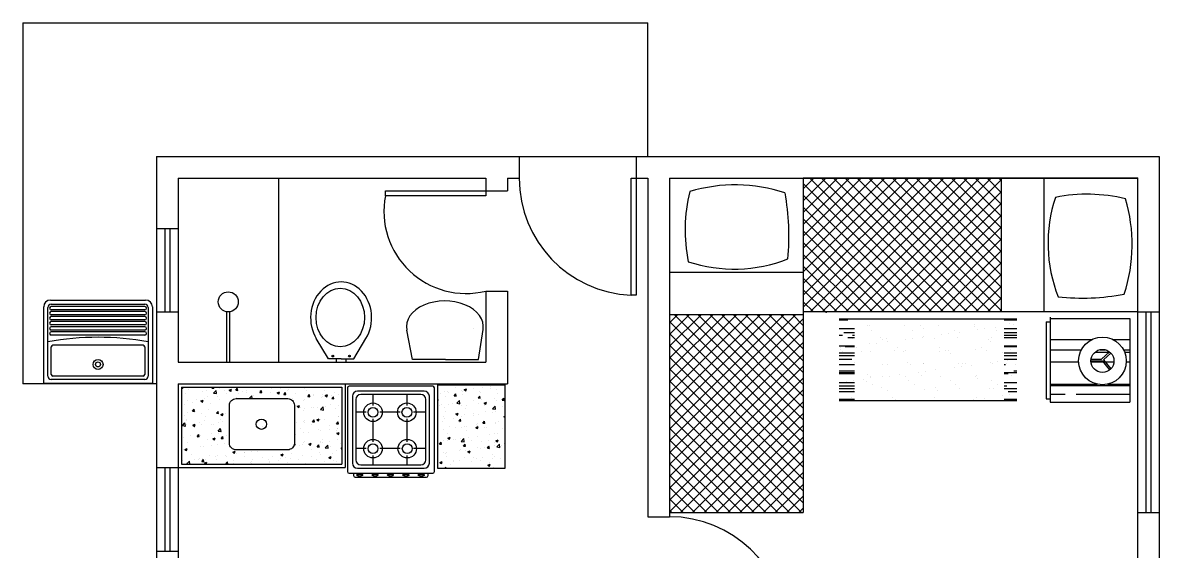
# Model space of a CAD drawing. Extents: x 98 to 558, y -86 to 6.
# Drawn here: x 97.91 to 104.71, y -46.87 to -43.71 of the extents above; entities that cross this region are included whole.
import ezdxf

# ---------------------------------------------------------------- set-up
doc = ezdxf.new("R2010")
doc.units = 0
doc.header["$LTSCALE"] = 5
doc.linetypes.add('DASHED2', pattern=[0.375, 0.25, -0.125])
doc.layers.get('0').update_dxf_attribs({"linetype": 'CONTINUOUS'})
for name, color, linetype in [('AMPLIAÇÀO', 30, 'CONTINUOUS'), ('CALC', 30, 'CONTINUOUS'), ('CONCRETO', 5, 'CONTINUOUS'), ('EQUIPAMENTOS', 1, 'CONTINUOUS'), ('JANELA', 1, 'CONTINUOUS'), ('MADEIRAMENTO', 1, 'CONTINUOUS'), ('PAREDE', 7, 'CONTINUOUS'), ('PISO', 30, 'CONTINUOUS'), ('PORTA', 1, 'CONTINUOUS'), ('TANQUE', 1, 'CONTINUOUS'), ('VASO', 1, 'CONTINUOUS')]:
    doc.layers.add(name, color=color, linetype=linetype)

# ---------------------------------------------------------------- blocks, each defined once
blk = doc.blocks.new('*X47')
at = {"color": 0, "linetype": 'CONTINUOUS'}
for p, q in [((155.1041, -43.035), (155.1061, -43.0342)), ((155.1041, -43.0382), (155.111, -43.0429)), ((155.111, -43.043), (155.1139, -43.0342)), ((155.1177, -43.0432), (155.1177, -43.0432)), ((155.2862, -43.0399), (155.291, -43.0342)), ((155.2862, -43.0399), (155.2982, -43.0409)), ((155.2981, -43.0411), (155.2969, -43.0342)), ((155.3324, -43.0439), (155.3324, -43.0439)), ((155.4297, -43.0524), (155.4393, -43.041)), ((155.4416, -43.0536), (155.4393, -43.0411)), ((155.5329, -43.0384), (155.5329, -43.0384)), ((155.6396, -43.0429), (155.6396, -43.0429)), ((155.6956, -43.0391), (155.6956, -43.0391)), ((155.8412, -43.0417), (155.8412, -43.0417)), ((155.1275, -43.0717), (155.1275, -43.0717)), ((155.1417, -43.112), (155.1417, -43.112)), ((155.148, -43.0472), (155.148, -43.0472)), ((155.1914, -43.1055), (155.1914, -43.1055)), ((155.2205, -43.1167), (155.2345, -43.1113)), ((155.2285, -43.0589), (155.2285, -43.0589)), ((155.2304, -43.1235), (155.2344, -43.1114)), ((155.2415, -43.0989), (155.2415, -43.0989)), ((155.2548, -43.0518), (155.2548, -43.0518)), ((155.2583, -43.092), (155.2583, -43.092)), ((155.2962, -43.0693), (155.3118, -43.053)), ((155.2962, -43.0693), (155.314, -43.072)), ((155.314, -43.0721), (155.3118, -43.0531)), ((155.3172, -43.0889), (155.3172, -43.0889)), ((155.3299, -43.1105), (155.3299, -43.1105)), ((155.3615, -43.0563), (155.3615, -43.0563)), ((155.375, -43.0719), (155.375, -43.0719)), ((155.3885, -43.0522), (155.4025, -43.0468)), ((155.3885, -43.0522), (155.3985, -43.0589)), ((155.3984, -43.059), (155.4025, -43.0469)), ((155.4297, -43.0524), (155.4416, -43.0535)), ((155.4326, -43.0964), (155.4326, -43.0964)), ((155.4435, -43.0723), (155.4435, -43.0723)), ((155.4683, -43.0608), (155.4683, -43.0608)), ((155.4916, -43.0519), (155.4916, -43.0519)), ((155.4936, -43.0657), (155.4936, -43.0657)), ((155.5097, -43.1024), (155.5252, -43.0861)), ((155.5097, -43.1024), (155.5101, -43.1024)), ((155.5271, -43.1024), (155.5252, -43.0862)), ((155.5336, -43.0836), (155.5336, -43.0836)), ((155.5693, -43.0557), (155.5693, -43.0557)), ((155.5731, -43.065), (155.5828, -43.0535)), ((155.5731, -43.065), (155.5851, -43.066)), ((155.575, -43.0653), (155.575, -43.0653)), ((155.5851, -43.0662), (155.5827, -43.0536)), ((155.6375, -43.0686), (155.6375, -43.0686)), ((155.6759, -43.0682), (155.6899, -43.0628)), ((155.6759, -43.0682), (155.6859, -43.0749)), ((155.6818, -43.0698), (155.6818, -43.0698)), ((155.6859, -43.075), (155.6899, -43.0629)), ((155.7166, -43.0775), (155.7262, -43.0661)), ((155.7166, -43.0775), (155.7285, -43.0786)), ((155.7285, -43.0787), (155.7262, -43.0662)), ((155.7402, -43.0545), (155.7402, -43.0545)), ((155.7464, -43.0474), (155.7464, -43.0474)), ((155.7688, -43.1014), (155.7688, -43.1014)), ((155.7886, -43.0743), (155.7886, -43.0743)), ((155.8333, -43.1112), (155.8333, -43.1112)), ((155.8388, -43.1083), (155.8388, -43.1083)), ((155.8532, -43.052), (155.8532, -43.052)), ((155.86, -43.0901), (155.8697, -43.0786)), ((155.86, -43.0901), (155.872, -43.0911)), ((155.872, -43.0913), (155.8696, -43.0787)), ((155.8952, -43.0848), (155.8952, -43.0848)), ((155.8953, -43.0788), (155.8953, -43.0788)), ((155.9427, -43.0933), (155.9427, -43.0933)), ((155.9452, -43.0782), (155.9452, -43.0782)), ((155.9499, -43.0912), (155.9499, -43.0912)), ((155.9599, -43.0565), (155.9599, -43.0565)), ((155.9634, -43.0842), (155.9774, -43.0788)), ((155.9634, -43.0842), (155.9733, -43.0909)), ((155.9733, -43.091), (155.9773, -43.079)), ((156.0021, -43.0833), (156.0021, -43.0833)), ((156.0035, -43.1026), (156.0131, -43.0912)), ((156.0035, -43.1026), (156.0154, -43.1037)), ((156.0154, -43.1038), (156.0131, -43.0913)), ((156.021, -43.0682), (156.021, -43.0682)), ((156.0454, -43.0792), (156.0454, -43.0792)), ((155.125, -43.1383), (155.125, -43.1383)), ((155.1705, -43.1778), (155.1802, -43.1663)), ((155.1705, -43.1778), (155.1825, -43.1788)), ((155.1728, -43.1266), (155.1728, -43.1266)), ((155.1824, -43.1789), (155.1801, -43.1664)), ((155.1888, -43.1777), (155.1888, -43.1777)), ((155.2205, -43.1167), (155.2304, -43.1234)), ((155.2261, -43.1255), (155.2261, -43.1255)), ((155.2646, -43.1678), (155.2646, -43.1678)), ((155.2796, -43.1311), (155.2796, -43.1311)), ((155.314, -43.1903), (155.3236, -43.1788)), ((155.3259, -43.1915), (155.3236, -43.179)), ((155.3275, -43.1771), (155.3275, -43.1771)), ((155.3863, -43.1356), (155.3863, -43.1356)), ((155.7953, -43.1487), (155.8093, -43.1433)), ((155.7953, -43.1487), (155.8053, -43.1554)), ((155.8052, -43.1555), (155.8093, -43.1435)), ((155.8134, -43.1536), (155.8134, -43.1536)), ((155.8364, -43.1749), (155.8364, -43.1749)), ((155.8425, -43.1636), (155.8425, -43.1636)), ((155.8812, -43.1551), (155.8812, -43.1551)), ((155.8926, -43.157), (155.8926, -43.157)), ((155.9201, -43.1581), (155.9201, -43.1581)), ((155.9366, -43.1686), (155.9521, -43.1523)), ((155.9366, -43.1686), (155.9543, -43.1713)), ((155.9402, -43.1599), (155.9402, -43.1599)), ((155.9543, -43.1714), (155.9521, -43.1524)), ((155.9684, -43.1471), (155.9684, -43.1471)), ((155.9978, -43.1351), (155.9978, -43.1351)), ((156.0269, -43.1626), (156.0269, -43.1626)), ((156.0429, -43.1458), (156.0429, -43.1458)), ((155.1093, -43.2641), (155.1249, -43.2479)), ((155.1226, -43.2049), (155.1226, -43.2049)), ((155.127, -43.2669), (155.1248, -43.2479)), ((155.1334, -43.2313), (155.1334, -43.2313)), ((155.1338, -43.2288), (155.1338, -43.2288)), ((155.1388, -43.1843), (155.1388, -43.1843)), ((155.212, -43.2467), (155.212, -43.2467)), ((155.2236, -43.1921), (155.2236, -43.1921)), ((155.2406, -43.2333), (155.2406, -43.2333)), ((155.2501, -43.2113), (155.2501, -43.2113)), ((155.314, -43.1903), (155.3259, -43.1914)), ((155.3251, -43.2436), (155.3251, -43.2436)), ((155.3383, -43.23), (155.3383, -43.23)), ((155.3399, -43.1972), (155.3539, -43.1918)), ((155.3399, -43.1972), (155.3498, -43.2039)), ((155.3474, -43.2378), (155.3474, -43.2378)), ((155.3498, -43.204), (155.3538, -43.1919)), ((155.3667, -43.1913), (155.3667, -43.1913)), ((155.3884, -43.2234), (155.3884, -43.2234)), ((155.5609, -43.2468), (155.5609, -43.2468)), ((155.7899, -43.2425), (155.7899, -43.2425)), ((155.8339, -43.2415), (155.8339, -43.2415)), ((155.84, -43.2359), (155.84, -43.2359)), ((155.8409, -43.2451), (155.8409, -43.2451)), ((155.8878, -43.2405), (155.8974, -43.229)), ((155.8878, -43.2405), (155.8997, -43.2416)), ((155.8997, -43.2417), (155.8974, -43.2292)), ((155.9147, -43.2292), (155.9287, -43.2239)), ((155.9147, -43.2292), (155.9247, -43.2359)), ((155.9157, -43.226), (155.9157, -43.226)), ((155.9246, -43.2361), (155.9287, -43.224)), ((155.9378, -43.2265), (155.9378, -43.2265)), ((155.9576, -43.2251), (155.9576, -43.2251)), ((156.0312, -43.2531), (156.0409, -43.2416)), ((156.0405, -43.2124), (156.0405, -43.2124)), ((156.0432, -43.2543), (156.0408, -43.2417)), ((156.0421, -43.2093), (156.0421, -43.2093)), ((155.1093, -43.2641), (155.1271, -43.2668)), ((155.1202, -43.2714), (155.1202, -43.2714)), ((155.1362, -43.2566), (155.1362, -43.2566)), ((155.1718, -43.2617), (155.1858, -43.2563)), ((155.1718, -43.2617), (155.1818, -43.2684)), ((155.176, -43.2556), (155.176, -43.2556)), ((155.1814, -43.2752), (155.1814, -43.2752)), ((155.1817, -43.2685), (155.1858, -43.2565)), ((155.2212, -43.2586), (155.2212, -43.2586)), ((155.2828, -43.2601), (155.2828, -43.2601)), ((155.2857, -43.3089), (155.2857, -43.3089)), ((155.298, -43.2552), (155.298, -43.2552)), ((155.3226, -43.3102), (155.3226, -43.3102)), ((155.3227, -43.2972), (155.3383, -43.281)), ((155.3227, -43.2972), (155.3405, -43.3)), ((155.3357, -43.3023), (155.3357, -43.3023)), ((155.3405, -43.3), (155.3383, -43.2811)), ((155.3895, -43.2646), (155.3895, -43.2646)), ((155.5879, -43.2691), (155.5879, -43.2691)), ((155.6031, -43.2737), (155.6031, -43.2737)), ((155.7874, -43.3148), (155.7874, -43.3148)), ((155.8166, -43.2827), (155.8166, -43.2827)), ((155.8315, -43.308), (155.8315, -43.308)), ((155.8631, -43.3048), (155.8631, -43.3048)), ((155.8812, -43.2603), (155.8812, -43.2603)), ((155.9234, -43.2872), (155.9234, -43.2872)), ((155.9354, -43.293), (155.9354, -43.293)), ((155.988, -43.2648), (155.988, -43.2648)), ((155.9894, -43.2882), (155.9894, -43.2882)), ((156.0301, -43.2917), (156.0301, -43.2917)), ((156.0312, -43.2531), (156.0432, -43.2541)), ((156.0341, -43.3098), (156.0481, -43.3044)), ((156.0341, -43.3098), (156.044, -43.3165)), ((156.0381, -43.279), (156.0381, -43.279)), ((156.0395, -43.2816), (156.0395, -43.2816)), ((156.044, -43.3166), (156.0481, -43.3045)), ((155.1177, -43.338), (155.1177, -43.338)), ((155.1411, -43.3652), (155.1411, -43.3652)), ((155.1594, -43.3255), (155.1594, -43.3255)), ((155.1983, -43.3282), (155.2079, -43.3167)), ((155.1983, -43.3282), (155.2102, -43.3293)), ((155.2008, -43.3349), (155.2008, -43.3349)), ((155.2102, -43.3294), (155.2079, -43.3169)), ((155.2188, -43.3252), (155.2188, -43.3252)), ((155.2577, -43.3452), (155.2577, -43.3452)), ((155.2831, -43.3812), (155.2831, -43.3812)), ((155.2912, -43.3422), (155.3052, -43.3369)), ((155.2912, -43.3422), (155.3011, -43.3489)), ((155.3011, -43.3491), (155.3052, -43.337)), ((155.3076, -43.3394), (155.3076, -43.3394)), ((155.3202, -43.3768), (155.3202, -43.3768)), ((155.3417, -43.3408), (155.3514, -43.3293)), ((155.3417, -43.3408), (155.3537, -43.3418)), ((155.3536, -43.3419), (155.3513, -43.3294)), ((155.3589, -43.3712), (155.3589, -43.3712)), ((155.3744, -43.3252), (155.3744, -43.3252)), ((155.7782, -43.379), (155.784, -43.3795)), ((155.7795, -43.3696), (155.7817, -43.3669)), ((155.784, -43.3796), (155.7817, -43.3671)), ((155.8105, -43.3837), (155.8105, -43.3837)), ((155.8291, -43.3746), (155.8291, -43.3746)), ((155.8327, -43.3644), (155.8327, -43.3644)), ((155.8414, -43.362), (155.8414, -43.362)), ((155.866, -43.3743), (155.88, -43.3689)), ((155.866, -43.3743), (155.876, -43.381)), ((155.876, -43.3811), (155.88, -43.369)), ((155.9155, -43.391), (155.9252, -43.3795)), ((155.9275, -43.3921), (155.9251, -43.3796)), ((155.9329, -43.3596), (155.9329, -43.3596)), ((155.9368, -43.3671), (155.9368, -43.3671)), ((155.9482, -43.3665), (155.9482, -43.3665)), ((155.9493, -43.3444), (155.9493, -43.3444)), ((155.9631, -43.3965), (155.9786, -43.3803)), ((155.9808, -43.3994), (155.9786, -43.3804)), ((155.9869, -43.3605), (155.9869, -43.3605)), ((156.0356, -43.3455), (156.0356, -43.3455)), ((156.0549, -43.371), (156.0549, -43.371)), ((156.0626, -43.3505), (156.0626, -43.3505)), ((155.1068, -43.4044), (155.1068, -43.4044)), ((155.1153, -43.4046), (155.1153, -43.4046)), ((155.1231, -43.4067), (155.1372, -43.4014)), ((155.1231, -43.4067), (155.1331, -43.4134)), ((155.1331, -43.4136), (155.1371, -43.4015)), ((155.1619, -43.4371), (155.1619, -43.4371)), ((155.2163, -43.3918), (155.2163, -43.3918)), ((155.2331, -43.3878), (155.2331, -43.3878)), ((155.2686, -43.4416), (155.2686, -43.4416)), ((155.3063, -43.4501), (155.3063, -43.4501)), ((155.3178, -43.4434), (155.3178, -43.4434)), ((155.3661, -43.4445), (155.3661, -43.4445)), ((155.3754, -43.4461), (155.3754, -43.4461)), ((155.4106, -43.4228), (155.4246, -43.4174)), ((155.4106, -43.4228), (155.4205, -43.4295)), ((155.4205, -43.4296), (155.4245, -43.4175)), ((155.4205, -43.4293), (155.4205, -43.4293)), ((155.4326, -43.4335), (155.4326, -43.4335)), ((155.4822, -43.4507), (155.4822, -43.4507)), ((155.4826, -43.4269), (155.4826, -43.4269)), ((155.4827, -43.4245), (155.4827, -43.4245)), ((155.5215, -43.4165), (155.5215, -43.4165)), ((155.5584, -43.4169), (155.5584, -43.4169)), ((155.6473, -43.4484), (155.6473, -43.4484)), ((155.698, -43.4388), (155.712, -43.4334)), ((155.698, -43.4388), (155.7079, -43.4455)), ((155.7079, -43.4456), (155.712, -43.4335)), ((155.7639, -43.4284), (155.7639, -43.4284)), ((155.8266, -43.4412), (155.8266, -43.4412)), ((155.8806, -43.4084), (155.8806, -43.4084)), ((155.8842, -43.446), (155.8842, -43.446)), ((155.9155, -43.391), (155.9275, -43.392)), ((155.9305, -43.4262), (155.9305, -43.4262)), ((155.9343, -43.4394), (155.9343, -43.4394)), ((155.9631, -43.3965), (155.9809, -43.3993)), ((155.9854, -43.4548), (155.9994, -43.4494)), ((155.9953, -43.4616), (155.9994, -43.4495)), ((155.9972, -43.3883), (155.9972, -43.3883)), ((156.01, -43.4294), (156.01, -43.4294)), ((156.0332, -43.4121), (156.0332, -43.4121)), ((156.059, -43.4035), (156.0641, -43.3974)), ((156.059, -43.4035), (156.0641, -43.404)), ((155.1129, -43.4712), (155.1129, -43.4712)), ((155.1328, -43.4846), (155.1328, -43.4846)), ((155.1358, -43.492), (155.1514, -43.4758)), ((155.1358, -43.492), (155.1501, -43.4942)), ((155.1535, -43.4942), (155.1513, -43.4759)), ((155.1804, -43.4667), (155.1804, -43.4667)), ((155.204, -43.464), (155.204, -43.464)), ((155.2139, -43.4584), (155.2139, -43.4584)), ((155.226, -43.4787), (155.2357, -43.4672)), ((155.226, -43.4787), (155.238, -43.4797)), ((155.2305, -43.4601), (155.2305, -43.4601)), ((155.2379, -43.4798), (155.2356, -43.4673)), ((155.2425, -43.4873), (155.2565, -43.4819)), ((155.2425, -43.4873), (155.2525, -43.494)), ((155.2495, -43.4646), (155.2495, -43.4646)), ((155.2524, -43.4941), (155.2565, -43.482)), ((155.3108, -43.4685), (155.3108, -43.4685)), ((155.3695, -43.4912), (155.3791, -43.4797)), ((155.3695, -43.4912), (155.3814, -43.4923)), ((155.3814, -43.4924), (155.3791, -43.4798)), ((155.414, -43.4884), (155.414, -43.4884)), ((155.4176, -43.473), (155.4176, -43.473)), ((155.519, -43.4831), (155.519, -43.4831)), ((155.5209, -43.4942), (155.5226, -43.4923)), ((155.5229, -43.4942), (155.5225, -43.4924)), ((155.5243, -43.4775), (155.5243, -43.4775)), ((155.5307, -43.4684), (155.5307, -43.4684)), ((155.5889, -43.4552), (155.5889, -43.4552)), ((155.6229, -43.4681), (155.6229, -43.4681)), ((155.6311, -43.482), (155.6311, -43.482)), ((155.6321, -43.4792), (155.6321, -43.4792)), ((155.6822, -43.4726), (155.6822, -43.4726)), ((155.6957, -43.4597), (155.6957, -43.4597)), ((155.7256, -43.454), (155.7256, -43.454)), ((155.7379, -43.4865), (155.7379, -43.4865)), ((155.7579, -43.4626), (155.7579, -43.4626)), ((155.8025, -43.4642), (155.8025, -43.4642)), ((155.8446, -43.4911), (155.8446, -43.4911)), ((155.9092, -43.4687), (155.9092, -43.4687)), ((155.9281, -43.4928), (155.9281, -43.4928)), ((155.957, -43.4783), (155.957, -43.4783)), ((155.9854, -43.4548), (155.9954, -43.4615)), ((156.016, -43.4732), (156.016, -43.4732)), ((156.0308, -43.4787), (156.0308, -43.4787))]:
    blk.add_line(p, q, dxfattribs=at)
blk = doc.blocks.new('*X46')
at = {"color": 0, "linetype": 'CONTINUOUS'}
blk.add_line((155.5201, -43.094), (155.5201, -43.094), dxfattribs=at)
blk = doc.blocks.new('*X78')
at = {"color": 0}
for p, q in [((18.724, 67.9666), (18.724, 68.0692)), ((18.786, 68.0316), (18.786, 68.0692)), ((18.8, 68.0381), (18.8, 68.0692)), ((18.858, 68.0482), (18.858, 68.0692)), ((18.992, 67.9373), (18.992, 68.0692)), ((19, 67.5931), (19, 68.0692)), ((19.052, 67.748), (19.052, 68.0692)), ((18.8, 67.8617), (18.8, 67.9495)), ((18.858, 67.837), (18.858, 67.9742)), ((18.6, 67.5931), (18.6, 67.88)), ((18.786, 67.8898), (18.786, 67.9214)), ((18.992, 67.5931), (18.992, 67.874)), ((18.724, 67.5931), (18.724, 67.8447)), ((18.786, 67.5931), (18.786, 67.7797)), ((18.858, 67.5931), (18.858, 67.7631)), ((19.052, 67.5931), (19.052, 67.682))]:
    blk.add_line(p, q, dxfattribs=at)
blk = doc.blocks.new('*X80')
at = {"color": 0}
for p, q in [((19.9578, 63.5409), (19.9578, 63.5409)), ((20.151, 63.5121), (20.151, 63.5121)), ((20.2188, 63.542), (20.2188, 63.542)), ((19.8099, 63.5011), (19.8099, 63.5011)), ((19.8277, 63.5043), (19.8277, 63.5043)), ((19.8701, 63.4768), (19.8701, 63.4768)), ((19.8805, 63.4566), (19.8805, 63.4566)), ((19.894, 63.4713), (19.894, 63.4713)), ((19.9506, 63.4474), (19.9506, 63.4474)), ((20.0159, 63.5098), (20.0159, 63.5098)), ((20.0213, 63.4682), (20.0213, 63.4682)), ((20.0242, 63.4819), (20.0242, 63.4819)), ((20.1295, 63.4783), (20.1295, 63.4783)), ((20.1782, 63.4644), (20.1782, 63.4644)), ((20.1784, 63.4869), (20.1784, 63.4869)), ((19.8075, 63.3769), (19.8075, 63.3769)), ((19.8184, 63.4361), (19.8184, 63.4361)), ((19.8239, 63.3944), (19.8239, 63.3944)), ((19.9291, 63.4137), (19.9291, 63.4137)), ((19.9441, 63.3804), (19.9441, 63.3804)), ((20.0982, 63.3854), (20.0982, 63.3854)), ((20.101, 63.3801), (20.101, 63.3801)), ((20.1145, 63.3948), (20.1145, 63.3948)), ((20.2288, 63.3844), (20.2288, 63.3844)), ((20.2331, 63.4333), (20.2331, 63.4333)), ((19.7899, 63.3753), (19.7899, 63.3753)), ((20.0285, 63.3198), (20.0285, 63.3198)), ((20.0356, 63.3595), (20.0356, 63.3595)), ((20.2416, 63.3683), (20.2416, 63.3683)), ((20.2471, 63.3266), (20.2471, 63.3266)), ((19.8281, 63.2551), (19.8281, 63.2551)), ((19.8382, 63.2858), (19.8382, 63.2858)), ((19.8691, 63.2722), (19.8691, 63.2722)), ((20.0232, 63.2772), (20.0232, 63.2772)), ((20.028, 63.3004), (20.028, 63.3004)), ((20.0442, 63.2945), (20.0442, 63.2945)), ((20.0497, 63.2529), (20.0497, 63.2529)), ((20.1514, 63.2629), (20.1514, 63.2629)), ((20.1774, 63.2823), (20.1774, 63.2823)), ((19.8468, 63.2207), (19.8468, 63.2207)), ((19.8523, 63.1791), (19.8523, 63.1791)), ((19.9507, 63.2161), (19.9507, 63.2161)), ((19.9511, 63.1983), (19.9511, 63.1983)), ((19.9642, 63.2308), (19.9642, 63.2308)), ((20.1299, 63.2292), (20.1299, 63.2292)), ((20.2485, 63.2239), (20.2485, 63.2239)), ((19.7977, 63.1593), (19.7977, 63.1593)), ((19.8777, 63.1365), (19.8777, 63.1365)), ((19.9296, 63.1646), (19.9296, 63.1646)), ((19.9519, 63.1643), (19.9519, 63.1643)), ((20.064, 63.1442), (20.064, 63.1442)), ((20.106, 63.1693), (20.106, 63.1693)), ((20.1712, 63.1396), (20.1712, 63.1396)), ((20.1847, 63.1543), (20.1847, 63.1543)), ((20.2292, 63.1352), (20.2292, 63.1352)), ((19.8005, 63.0521), (19.8005, 63.0521)), ((19.814, 63.0669), (19.814, 63.0669)), ((19.8666, 63.0704), (19.8666, 63.0704)), ((19.8718, 63.0628), (19.8718, 63.0628)), ((20.0259, 63.0678), (20.0259, 63.0678)), ((20.0289, 63.0706), (20.0289, 63.0706)), ((20.0726, 63.0792), (20.0726, 63.0792)), ((20.078, 63.0375), (20.078, 63.0375)), ((20.0982, 63.0599), (20.0982, 63.0599)), ((20.18, 63.0729), (20.18, 63.0729)), ((19.8286, 63.006), (19.8286, 63.006)), ((19.8751, 63.0054), (19.8751, 63.0054)), ((20.0209, 62.9756), (20.0209, 62.9756)), ((20.0344, 62.9903), (20.0344, 62.9903)), ((20.1304, 62.9801), (20.1304, 62.9801)), ((20.1519, 63.0138), (20.1519, 63.0138)), ((19.7967, 62.9546), (19.7967, 62.9546)), ((19.8806, 62.9638), (19.8806, 62.9638)), ((19.93, 62.9154), (19.93, 62.9154)), ((19.9509, 62.9597), (19.9509, 62.9597)), ((19.9515, 62.9492), (19.9515, 62.9492)), ((20.0923, 62.9289), (20.0923, 62.9289)), ((20.105, 62.9647), (20.105, 62.9647)), ((19.8795, 62.8467), (19.8795, 62.8467)), ((19.8949, 62.8551), (19.8949, 62.8551)), ((19.948, 62.896), (19.948, 62.896)), ((20.0337, 62.8518), (20.0337, 62.8518)), ((20.1009, 62.8638), (20.1009, 62.8638)), ((20.1878, 62.8568), (20.1878, 62.8568)), ((20.2297, 62.8861), (20.2297, 62.8861)), ((20.2414, 62.8991), (20.2414, 62.8991)), ((19.8707, 62.8116), (19.8707, 62.8116)), ((19.8842, 62.8264), (19.8842, 62.8264)), ((19.9035, 62.7901), (19.9035, 62.7901)), ((20.0294, 62.8215), (20.0294, 62.8215)), ((20.1064, 62.8222), (20.1064, 62.8222)), ((20.1523, 62.7647), (20.1523, 62.7647)), ((20.1684, 62.8194), (20.1684, 62.8194)), ((19.7977, 62.732), (19.7977, 62.732)), ((19.7994, 62.7452), (19.7994, 62.7452)), ((19.829, 62.7569), (19.829, 62.7569)), ((19.909, 62.7484), (19.909, 62.7484)), ((19.952, 62.7), (19.952, 62.7)), ((19.9536, 62.7503), (19.9536, 62.7503)), ((20.0911, 62.7351), (20.0911, 62.7351)), ((20.1046, 62.7498), (20.1046, 62.7498)), ((20.1077, 62.7553), (20.1077, 62.7553)), ((20.1207, 62.7135), (20.1207, 62.7135)), ((20.1308, 62.7309), (20.1308, 62.7309)), ((19.9305, 62.6663), (19.9305, 62.6663))]:
    blk.add_line(p, q, dxfattribs=at)
blk = doc.blocks.new('*X82')
at = {"color": 0}
for p, q in [((19.764, 63.5524), (19.764, 63.6286)), ((19.8176, 63.5524), (19.8176, 63.6286)), ((19.84, 63.5524), (19.84, 63.6286)), ((19.8568, 63.5524), (19.8568, 63.6286)), ((19.8712, 63.5524), (19.8712, 63.6286)), ((19.92, 63.5524), (19.92, 63.6286)), ((19.9248, 63.5524), (19.9248, 63.6286)), ((19.9632, 63.5524), (19.9632, 63.6286)), ((19.9784, 63.5524), (19.9784, 63.6286)), ((20, 63.5524), (20, 63.6286)), ((20.0696, 63.6104), (20.0696, 63.6286)), ((20.08, 63.5524), (20.08, 63.6286)), ((20.1392, 63.5524), (20.1392, 63.6286)), ((20.176, 63.5524), (20.176, 63.6286)), ((20.1928, 63.576), (20.1928, 63.6286)), ((20.24, 63.5524), (20.24, 63.6286)), ((20.2464, 63.56), (20.2464, 63.6286)), ((20.032, 63.5524), (20.032, 63.56)), ((20.0856, 63.5524), (20.0856, 63.576)), ((20.16, 63.5524), (20.16, 63.568)), ((19.8176, 62.564), (19.8176, 62.6568)), ((19.84, 62.592), (19.84, 62.6568)), ((19.8568, 62.644), (19.8568, 62.6568)), ((19.8712, 62.616), (19.8712, 62.6568)), ((19.92, 62.564), (19.92, 62.6568)), ((19.9248, 62.6), (19.9248, 62.6568)), ((19.9632, 62.564), (19.9632, 62.6568)), ((19.9784, 62.564), (19.9784, 62.6568)), ((20, 62.564), (20, 62.64)), ((20.032, 62.564), (20.032, 62.6568)), ((20.0696, 62.564), (20.0696, 62.6568)), ((20.08, 62.564), (20.08, 62.6568)), ((20.0856, 62.564), (20.0856, 62.6568)), ((20.1392, 62.564), (20.1392, 62.6568)), ((20.16, 62.564), (20.16, 62.6568)), ((20.176, 62.564), (20.176, 62.6568)), ((20.1928, 62.564), (20.1928, 62.6568)), ((20.24, 62.564), (20.24, 62.6568)), ((20.2464, 62.564), (20.2464, 62.6568)), ((19.764, 62.564), (19.764, 62.616)), ((19.8568, 62.564), (19.8568, 62.584))]:
    blk.add_line(p, q, dxfattribs=at)
blk = doc.blocks.new('*X81')
at = {"color": 0}
for p, q in [((19.7873, 63.5847), (19.7873, 63.5847)), ((19.7956, 63.6098), (19.7956, 63.6098)), ((19.9414, 63.5898), (19.9414, 63.5898)), ((20.0307, 63.6205), (20.0307, 63.6205)), ((20.0956, 63.5948), (20.0956, 63.5948)), ((20.2133, 63.5836), (20.2133, 63.5836)), ((20.2497, 63.5999), (20.2497, 63.5999)), ((20.0073, 63.5749), (20.0073, 63.5749)), ((20.028, 63.5689), (20.028, 63.5689)), ((19.8786, 62.6421), (19.8786, 62.6421)), ((19.9233, 62.6398), (19.9233, 62.6398)), ((20.0182, 62.6555), (20.0182, 62.6555)), ((20.0327, 62.6471), (20.0327, 62.6471)), ((20.1293, 62.6485), (20.1293, 62.6485)), ((20.1869, 62.6522), (20.1869, 62.6522)), ((20.2301, 62.637), (20.2301, 62.637)), ((19.9318, 62.5747), (19.9318, 62.5747)), ((19.9409, 62.5711), (19.9409, 62.5711)), ((19.9544, 62.5859), (19.9544, 62.5859)), ((20.0298, 62.5724), (20.0298, 62.5724)), ((20.1347, 62.6068), (20.1347, 62.6068)), ((20.2386, 62.579), (20.2386, 62.579))]:
    blk.add_line(p, q, dxfattribs=at)
blk = doc.blocks.new('*X87')
at = {"color": 0, "linetype": 'CONTINUOUS'}
for p, q in [((102.5849, -45.4125), (103.3561, -44.6413)), ((102.5849, -45.3418), (103.2854, -44.6413)), ((102.5849, -45.2711), (103.2147, -44.6413)), ((102.5849, -45.2004), (103.144, -44.6413)), ((102.5849, -45.1297), (103.0733, -44.6413)), ((102.5849, -45.059), (103.0025, -44.6413)), ((102.5849, -44.9883), (102.9318, -44.6413)), ((102.5849, -44.9175), (102.8611, -44.6413)), ((102.5849, -44.8468), (102.7904, -44.6413)), ((102.5849, -44.7761), (102.7197, -44.6413)), ((102.5849, -44.7054), (102.649, -44.6413)), ((103.3534, -45.4413), (102.5849, -44.6729)), ((103.4241, -45.4413), (102.6241, -44.6413)), ((102.6268, -45.4413), (103.4268, -44.6413)), ((103.4948, -45.4413), (102.6948, -44.6413)), ((102.6975, -45.4413), (103.4975, -44.6413)), ((103.5655, -45.4413), (102.7655, -44.6413)), ((102.7682, -45.4413), (103.5682, -44.6413)), ((103.6362, -45.4413), (102.8362, -44.6413)), ((102.8389, -45.4413), (103.6389, -44.6413)), ((103.7069, -45.4413), (102.9069, -44.6413)), ((102.9097, -45.4413), (103.7097, -44.6413)), ((103.7698, -45.4335), (102.9777, -44.6413)), ((102.9804, -45.4413), (103.7698, -44.6519)), ((103.7698, -45.3628), (103.0484, -44.6413)), ((103.7698, -45.2921), (103.1191, -44.6413)), ((103.7698, -45.2214), (103.1898, -44.6413)), ((103.7698, -45.1507), (103.2605, -44.6413)), ((103.7698, -45.08), (103.3312, -44.6413)), ((103.7698, -45.0093), (103.4019, -44.6413)), ((103.7698, -44.9385), (103.4726, -44.6413)), ((103.7698, -44.8678), (103.5433, -44.6413)), ((103.7698, -44.7971), (103.6141, -44.6413)), ((103.7698, -44.7264), (103.6848, -44.6413)), ((103.7698, -44.6557), (103.7555, -44.6413)), ((103.2827, -45.4413), (102.5849, -44.7436)), ((103.0511, -45.4413), (103.7698, -44.7226)), ((103.1218, -45.4413), (103.7698, -44.7933)), ((103.212, -45.4413), (102.5849, -44.8143)), ((103.1925, -45.4413), (103.7698, -44.864)), ((103.1413, -45.4413), (102.5849, -44.885)), ((103.2632, -45.4413), (103.7698, -44.9347)), ((103.0705, -45.4413), (102.5849, -44.9557)), ((103.3339, -45.4413), (103.7698, -45.0054)), ((102.9998, -45.4413), (102.5849, -45.0264)), ((103.4046, -45.4413), (103.7698, -45.0761)), ((102.9291, -45.4413), (102.5849, -45.0971)), ((103.4753, -45.4413), (103.7698, -45.1469)), ((102.8584, -45.4413), (102.5849, -45.1679)), ((103.5461, -45.4413), (103.7698, -45.2176)), ((102.7877, -45.4413), (102.5849, -45.2386)), ((102.717, -45.4413), (102.5849, -45.3093)), ((103.6168, -45.4413), (103.7698, -45.2883)), ((102.6463, -45.4413), (102.5849, -45.38)), ((103.6875, -45.4413), (103.7698, -45.359)), ((101.7849, -46.2125), (102.541, -45.4564)), ((101.7849, -46.1418), (102.4703, -45.4564)), ((101.7849, -46.0711), (102.3996, -45.4564)), ((101.7849, -46.0004), (102.3289, -45.4564)), ((101.7849, -45.9297), (102.2582, -45.4564)), ((101.7849, -45.859), (102.1875, -45.4564)), ((101.7849, -45.7883), (102.1167, -45.4564)), ((101.7849, -45.7175), (102.046, -45.4564)), ((101.7849, -45.6468), (101.9753, -45.4564)), ((101.7849, -45.5761), (101.9046, -45.4564)), ((101.7849, -45.5054), (101.8339, -45.4564)), ((101.7849, -46.2832), (102.5849, -45.4832)), ((102.5849, -46.2285), (101.8129, -45.4564)), ((102.5849, -46.1578), (101.8836, -45.4564)), ((102.5849, -46.0871), (101.9543, -45.4564)), ((102.5849, -46.0164), (102.025, -45.4564)), ((102.5849, -45.9457), (102.0957, -45.4564)), ((102.5849, -45.875), (102.1664, -45.4564)), ((102.5849, -45.8043), (102.2371, -45.4564)), ((102.5849, -45.7335), (102.3078, -45.4564)), ((102.5849, -45.6628), (102.3785, -45.4564)), ((102.5849, -45.5921), (102.4493, -45.4564)), ((102.5849, -45.5214), (102.52, -45.4564)), ((103.7582, -45.4413), (103.7698, -45.4297)), ((102.5849, -46.2992), (101.7849, -45.4992)), ((101.7849, -46.3539), (102.5849, -45.5539)), ((102.5849, -46.3699), (101.7849, -45.5699)), ((101.7849, -46.4247), (102.5849, -45.6247)), ((102.5849, -46.4407), (101.7849, -45.6407)), ((101.7849, -46.4954), (102.5849, -45.6954)), ((102.5849, -46.5114), (101.7849, -45.7114)), ((101.7849, -46.5661), (102.5849, -45.7661)), ((102.5849, -46.5821), (101.7849, -45.7821)), ((101.7849, -46.6368), (102.5849, -45.8368)), ((102.5735, -46.6413), (101.7849, -45.8528)), ((102.5028, -46.6413), (101.7849, -45.9235)), ((101.8511, -46.6413), (102.5849, -45.9075)), ((102.4321, -46.6413), (101.7849, -45.9942)), ((101.9218, -46.6413), (102.5849, -45.9782)), ((102.3614, -46.6413), (101.7849, -46.0649)), ((101.9925, -46.6413), (102.5849, -46.0489)), ((102.2906, -46.6413), (101.7849, -46.1356)), ((102.0632, -46.6413), (102.5849, -46.1196)), ((102.2199, -46.6413), (101.7849, -46.2063)), ((102.1339, -46.6413), (102.5849, -46.1903)), ((102.1492, -46.6413), (101.7849, -46.277)), ((102.2046, -46.6413), (102.5849, -46.261)), ((102.0785, -46.6413), (101.7849, -46.3478)), ((102.2753, -46.6413), (102.5849, -46.3318)), ((102.0078, -46.6413), (101.7849, -46.4185)), ((102.3461, -46.6413), (102.5849, -46.4025)), ((101.9371, -46.6413), (101.7849, -46.4892)), ((102.4168, -46.6413), (102.5849, -46.4732)), ((101.8664, -46.6413), (101.7849, -46.5599)), ((102.4875, -46.6413), (102.5849, -46.5439)), ((101.7957, -46.6413), (101.7849, -46.6306)), ((102.5582, -46.6413), (102.5849, -46.6146))]:
    blk.add_line(p, q, dxfattribs=at)
blk = doc.blocks.new('*X89')
at = {"color": 0, "linetype": 'CONTINUOUS'}
for p, q in [((100.4208, -45.9964), (100.4208, -45.9964)), ((100.6832, -46.1082), (100.6832, -46.1082)), ((100.6604, -46.216), (100.6604, -46.216)), ((100.7377, -46.22), (100.7377, -46.22))]:
    blk.add_line(p, q, dxfattribs=at)
blk = doc.blocks.new('*X90')
at = {"color": 0, "linetype": 'CONTINUOUS'}
for p, q in [((100.4447, -45.8801), (100.4447, -45.8801)), ((100.5025, -45.893), (100.5025, -45.893)), ((100.5708, -45.8971), (100.5708, -45.8971)), ((100.6093, -45.8975), (100.6093, -45.8975)), ((100.6643, -45.8948), (100.6643, -45.8948)), ((100.7144, -45.8882), (100.7144, -45.8882)), ((100.7902, -45.8782), (100.7902, -45.8782)), ((100.3993, -45.9662), (100.4016, -45.9653)), ((100.3993, -45.9722), (100.4016, -45.9654)), ((100.4122, -45.928), (100.4122, -45.928)), ((100.4379, -45.9153), (100.4379, -45.9153)), ((100.4423, -45.9467), (100.4423, -45.9467)), ((100.4542, -45.9171), (100.4542, -45.9171)), ((100.4623, -45.9214), (100.4623, -45.9214)), ((100.496, -45.9429), (100.5057, -45.9314)), ((100.496, -45.9429), (100.508, -45.944)), ((100.508, -45.944), (100.5056, -45.9315)), ((100.538, -45.9114), (100.538, -45.9114)), ((100.5447, -45.9199), (100.5447, -45.9199)), ((100.545, -45.9326), (100.545, -45.9326)), ((100.5556, -45.9061), (100.5696, -45.9008)), ((100.5556, -45.9061), (100.5656, -45.9129)), ((100.5655, -45.9129), (100.5696, -45.9008)), ((100.6395, -45.9555), (100.6491, -45.944)), ((100.6395, -45.9555), (100.6515, -45.9565)), ((100.646, -45.9198), (100.646, -45.9198)), ((100.6514, -45.9566), (100.6491, -45.9441)), ((100.6514, -45.9244), (100.6514, -45.9244)), ((100.6618, -45.9671), (100.6618, -45.9671)), ((100.716, -45.902), (100.716, -45.902)), ((100.7375, -45.9571), (100.7375, -45.9571)), ((100.7499, -45.9048), (100.7499, -45.9048)), ((100.7582, -45.9289), (100.7582, -45.9289)), ((100.7829, -45.968), (100.7926, -45.9565)), ((100.7949, -45.9691), (100.7926, -45.9566)), ((100.4097, -46.0003), (100.4097, -46.0003)), ((100.4398, -46.0133), (100.4398, -46.0133)), ((100.4627, -45.9947), (100.4627, -45.9947)), ((100.4854, -45.9903), (100.4854, -45.9903)), ((100.5116, -45.9873), (100.5272, -45.971)), ((100.5116, -45.9873), (100.5294, -45.99)), ((100.5294, -45.9901), (100.5272, -45.9711)), ((100.5425, -45.9992), (100.5425, -45.9992)), ((100.5625, -46.0164), (100.5625, -46.0164)), ((100.5695, -45.9992), (100.5695, -45.9992)), ((100.6117, -45.9737), (100.6117, -45.9737)), ((100.6435, -45.9864), (100.6435, -45.9864)), ((100.675, -45.9867), (100.689, -45.9813)), ((100.675, -45.9867), (100.685, -45.9934)), ((100.6762, -46.0037), (100.6762, -46.0037)), ((100.6792, -45.9964), (100.6792, -45.9964)), ((100.6849, -45.9935), (100.689, -45.9814)), ((100.6849, -46.036), (100.6849, -46.036)), ((100.7251, -46.0204), (100.7407, -46.0041)), ((100.7251, -46.0204), (100.7429, -46.0231)), ((100.7428, -46.0232), (100.7406, -46.0042)), ((100.7474, -45.9714), (100.7474, -45.9714)), ((100.7829, -45.968), (100.7949, -45.9691)), ((100.783, -46.0082), (100.783, -46.0082)), ((100.7958, -45.9764), (100.7958, -45.9764)), ((100.4238, -46.0969), (100.4238, -46.0969)), ((100.4328, -46.0692), (100.4328, -46.0692)), ((100.4374, -46.0798), (100.4374, -46.0798)), ((100.4459, -46.0364), (100.4459, -46.0364)), ((100.4938, -46.0804), (100.4938, -46.0804)), ((100.507, -46.0512), (100.521, -46.0458)), ((100.507, -46.0512), (100.5169, -46.0579)), ((100.5169, -46.058), (100.5209, -46.0459)), ((100.5238, -46.0934), (100.5334, -46.0819)), ((100.5238, -46.0934), (100.5357, -46.0944)), ((100.5305, -46.1014), (100.5305, -46.1014)), ((100.5357, -46.0945), (100.5334, -46.082)), ((100.5401, -46.0658), (100.5401, -46.0658)), ((100.5591, -46.0525), (100.5591, -46.0525)), ((100.6092, -46.046), (100.6092, -46.046)), ((100.6105, -46.0603), (100.6105, -46.0603)), ((100.6411, -46.053), (100.6411, -46.053)), ((100.6672, -46.1059), (100.6769, -46.0944)), ((100.6792, -46.107), (100.6769, -46.0945)), ((100.7271, -46.0403), (100.7271, -46.0403)), ((100.745, -46.038), (100.745, -46.038)), ((100.7586, -46.0982), (100.7586, -46.0982)), ((100.7944, -46.0672), (100.7993, -46.0653)), ((100.7944, -46.0672), (100.7993, -46.0705)), ((100.435, -46.1464), (100.435, -46.1464)), ((100.4536, -46.1704), (100.4536, -46.1704)), ((100.4659, -46.1237), (100.4659, -46.1237)), ((100.5065, -46.1314), (100.5065, -46.1314)), ((100.5377, -46.1323), (100.5377, -46.1323)), ((100.5566, -46.1248), (100.5566, -46.1248)), ((100.5702, -46.1504), (100.5702, -46.1504)), ((100.5727, -46.1282), (100.5727, -46.1282)), ((100.6264, -46.1317), (100.6404, -46.1263)), ((100.6264, -46.1317), (100.6363, -46.1384)), ((100.6323, -46.1149), (100.6323, -46.1149)), ((100.6363, -46.1385), (100.6403, -46.1264)), ((100.6373, -46.1059), (100.6373, -46.1059)), ((100.6387, -46.1195), (100.6387, -46.1195)), ((100.6672, -46.1059), (100.6792, -46.107)), ((100.6795, -46.1327), (100.6795, -46.1327)), ((100.6868, -46.1303), (100.6868, -46.1303)), ((100.7401, -46.1711), (100.7401, -46.1711)), ((100.7426, -46.1045), (100.7426, -46.1045)), ((100.7441, -46.1104), (100.7441, -46.1104)), ((100.7561, -46.1705), (100.7561, -46.1705)), ((100.7862, -46.1372), (100.7862, -46.1372)), ((100.4081, -46.2312), (100.4177, -46.2198)), ((100.4081, -46.2312), (100.42, -46.2323)), ((100.42, -46.2324), (100.4177, -46.2198)), ((100.4325, -46.213), (100.4325, -46.213)), ((100.4539, -46.2103), (100.4539, -46.2103)), ((100.4583, -46.1962), (100.4723, -46.1908)), ((100.4583, -46.1962), (100.4683, -46.2029)), ((100.4682, -46.203), (100.4723, -46.1909)), ((100.4907, -46.203), (100.4907, -46.203)), ((100.504, -46.2037), (100.504, -46.2037)), ((100.5352, -46.1989), (100.5352, -46.1989)), ((100.5382, -46.2152), (100.5537, -46.199)), ((100.5382, -46.2152), (100.5559, -46.218)), ((100.5515, -46.2438), (100.5612, -46.2323)), ((100.5559, -46.218), (100.5537, -46.199)), ((100.5635, -46.2449), (100.5612, -46.2324)), ((100.5797, -46.1937), (100.5797, -46.1937)), ((100.5975, -46.2075), (100.5975, -46.2075)), ((100.6363, -46.1861), (100.6363, -46.1861)), ((100.7043, -46.212), (100.7043, -46.212)), ((100.706, -46.1771), (100.706, -46.1771)), ((100.7377, -46.2377), (100.7377, -46.2377)), ((100.7457, -46.2122), (100.7597, -46.2068)), ((100.7457, -46.2122), (100.7557, -46.2189)), ((100.7516, -46.2483), (100.7672, -46.2321)), ((100.7556, -46.219), (100.7597, -46.2069)), ((100.7694, -46.2511), (100.7671, -46.2321)), ((100.7792, -46.2394), (100.7792, -46.2394)), ((100.7952, -46.2296), (100.7952, -46.2296)), ((100.4013, -46.2892), (100.4013, -46.2892)), ((100.4301, -46.2796), (100.4301, -46.2796)), ((100.4453, -46.2897), (100.4453, -46.2897)), ((100.4513, -46.2826), (100.4513, -46.2826)), ((100.4518, -46.3052), (100.4518, -46.3052)), ((100.5271, -46.2726), (100.5271, -46.2726)), ((100.5328, -46.2655), (100.5328, -46.2655)), ((100.5515, -46.2438), (100.5635, -46.2448)), ((100.5619, -46.2697), (100.5619, -46.2697)), ((100.5777, -46.2767), (100.5917, -46.2713)), ((100.5777, -46.2767), (100.5876, -46.2834)), ((100.5876, -46.2835), (100.5917, -46.2714)), ((100.6338, -46.2527), (100.6338, -46.2527)), ((100.6534, -46.256), (100.6534, -46.256)), ((100.6786, -46.2497), (100.6786, -46.2497)), ((100.695, -46.2564), (100.7046, -46.2449)), ((100.695, -46.2564), (100.707, -46.2574)), ((100.7035, -46.2494), (100.7035, -46.2494)), ((100.7069, -46.2575), (100.7046, -46.2449)), ((100.7265, -46.2936), (100.7265, -46.2936)), ((100.7353, -46.3043), (100.7353, -46.3043)), ((100.7516, -46.2483), (100.7694, -46.2511)), ((100.4096, -46.3412), (100.4236, -46.3359)), ((100.4096, -46.3412), (100.4196, -46.3479)), ((100.4196, -46.348), (100.4236, -46.3359)), ((100.4277, -46.3462), (100.4277, -46.3462)), ((100.4392, -46.3777), (100.4455, -46.3702)), ((100.4468, -46.3777), (100.4454, -46.3703)), ((100.4745, -46.3515), (100.4745, -46.3515)), ((100.4932, -46.3336), (100.4932, -46.3336)), ((100.494, -46.3321), (100.494, -46.3321)), ((100.5304, -46.3321), (100.5304, -46.3321)), ((100.5586, -46.3097), (100.5586, -46.3097)), ((100.6007, -46.3366), (100.6007, -46.3366)), ((100.6008, -46.3349), (100.6008, -46.3349)), ((100.6099, -46.3136), (100.6099, -46.3136)), ((100.6314, -46.3193), (100.6314, -46.3193)), ((100.6509, -46.3283), (100.6509, -46.3283)), ((100.6653, -46.3142), (100.6653, -46.3142)), ((100.6971, -46.3572), (100.7111, -46.3519)), ((100.6971, -46.3572), (100.707, -46.364)), ((100.707, -46.364), (100.711, -46.352)), ((100.7075, -46.3411), (100.7075, -46.3411)), ((100.7266, -46.3183), (100.7266, -46.3183)), ((100.7328, -46.3709), (100.7328, -46.3709)), ((100.7721, -46.3188), (100.7721, -46.3188))]:
    blk.add_line(p, q, dxfattribs=at)

msp = doc.modelspace()

# ---------------------------------------------------------------- linework, layer by layer
at = {"layer": 'AMPLIAÇÀO', "color": 30, "linetype": 'DASHED2', "ltscale": 0.1}
msp.add_point((104.5849, -44.6413), dxfattribs=at)
at = {"layer": 'AMPLIAÇÀO', "color": 30, "linetype": 'DASHED2', "ltscale": 0.05}
msp.add_point((102.722, -45.4433), dxfattribs=at)
at = {"layer": 'CALC', "color": 30, "linetype": 'CONTINUOUS'}
msp.add_line((101.6549, -44.5113), (101.6549, -43.7113), dxfattribs=at)
at = {"layer": 'EQUIPAMENTOS', "color": 30, "ltscale": 0.2}
for p, q in [((101.7849, -44.6413), (101.7849, -46.6413)), ((101.7849, -44.6413), (102.5849, -44.6413)), ((104.5849, -44.6413), (102.5849, -44.6413)), ((102.5849, -44.6413), (102.5849, -46.6413)), ((102.5849, -44.6413), (102.5849, -45.4413)), ((103.7698, -44.6413), (103.7698, -45.4413)), ((104.0237, -44.6413), (104.0237, -45.4413)), ((104.5849, -44.6413), (104.5849, -45.4413)), ((101.7849, -45.2026), (102.5849, -45.2026)), ((101.7849, -45.4564), (102.5849, -45.4564)), ((104.5849, -45.4413), (102.5849, -45.4413)), ((103.8634, -45.4835), (102.7988, -45.4835)), ((104.0626, -45.4733), (104.0626, -45.9802)), ((104.0626, -45.4802), (104.5386, -45.4802)), ((104.5386, -45.4802), (104.5386, -45.9802)), ((104.0386, -45.5002), (104.0626, -45.5002)), ((104.0386, -45.5002), (104.0386, -45.9602)), ((104.3702, -45.7237), (104.4175, -45.68)), ((104.3815, -45.7269), (104.4249, -45.6868)), ((104.3077, -45.7237), (104.3702, -45.7237)), ((104.3077, -45.7337), (104.3741, -45.7337)), ((104.3741, -45.7337), (104.4179, -45.7881)), ((104.3815, -45.7269), (104.4252, -45.7813)), ((104.0386, -45.9602), (104.0626, -45.9602)), ((103.8634, -45.9733), (102.7988, -45.9733)), ((104.0626, -45.9802), (104.5386, -45.9802)), ((101.7849, -46.6413), (102.5849, -46.6413))]:
    msp.add_line(p, q, dxfattribs=at)
at = {"layer": 'EQUIPAMENTOS', "color": 30}
for p, q in [((100.2461, -45.7253), (100.2124, -45.5503)), ((100.6102, -45.5425), (100.6104, -45.5425)), ((100.6411, -45.7253), (100.6692, -45.5467)), ((100.4436, -45.7253), (100.2461, -45.7253)), ((100.4436, -45.7253), (100.6411, -45.7253)), ((99.8577, -45.8955), (99.8577, -46.3955)), ((100.3677, -45.8855), (99.8677, -45.8855)), ((100.3777, -46.3955), (100.3777, -45.8955)), ((99.8877, -45.9455), (99.8877, -46.3455)), ((99.9077, -45.9655), (99.9077, -46.3255)), ((100.3177, -45.9155), (99.9177, -45.9155)), ((100.2977, -45.9355), (99.9377, -45.9355)), ((100.0106, -45.9355), (100.0106, -46.0012)), ((100.2133, -45.9355), (100.2133, -46.0012)), ((100.3277, -46.3255), (100.3277, -45.9655)), ((100.3477, -46.3455), (100.3477, -45.9455)), ((99.9706, -46.0412), (99.9077, -46.0412)), ((100.0106, -46.0812), (100.0106, -46.219)), ((100.1733, -46.0412), (100.0506, -46.0412)), ((100.2133, -46.0812), (100.2133, -46.219)), ((100.3277, -46.0412), (100.2533, -46.0412)), ((99.9706, -46.259), (99.9077, -46.259)), ((100.0106, -46.299), (100.0106, -46.3555)), ((100.1733, -46.259), (100.0506, -46.259)), ((100.2133, -46.299), (100.2133, -46.3555)), ((100.3277, -46.259), (100.2533, -46.259)), ((99.9177, -46.3755), (100.3177, -46.3755)), ((99.9377, -46.3555), (100.2977, -46.3555)), ((99.8677, -46.4055), (100.3677, -46.4055)), ((99.8948, -46.4055), (99.8948, -46.4202)), ((99.9048, -46.4302), (100.3306, -46.4302)), ((99.9136, -46.4179), (99.9136, -46.4146)), ((99.9495, -46.4185), (99.9495, -46.4144)), ((100.0056, -46.4179), (100.0056, -46.4146)), ((100.0976, -46.4179), (100.0976, -46.4146)), ((100.1896, -46.4179), (100.1896, -46.4146)), ((100.2816, -46.4179), (100.2816, -46.4146)), ((100.3406, -46.4202), (100.3406, -46.4055))]:
    msp.add_line(p, q, dxfattribs=at)
at = {"layer": 'EQUIPAMENTOS', "color": 30, "linetype": 'CONTINUOUS'}
for p, q in [((98.8649, -45.8913), (98.8649, -46.3513)), ((98.8649, -45.8913), (99.8249, -45.8913)), ((99.8249, -45.8913), (99.8249, -46.3513)), ((99.8449, -45.8713), (99.8449, -46.3713)), ((98.8449, -46.3713), (99.8449, -46.3713)), ((98.8649, -46.3513), (99.8249, -46.3513))]:
    msp.add_line(p, q, dxfattribs=at)
msp.add_lwpolyline([(99.1514, -46.2259), (99.1514, -45.9995, -0.414214), (99.1914, -45.9595), (99.5003, -45.9595, -0.414214), (99.5403, -45.9995), (99.5403, -46.2259, -0.414214), (99.5003, -46.2659), (99.1914, -46.2659, -0.414214)], format="xyb", close=True, dxfattribs=at)
at = {"layer": 'EQUIPAMENTOS', "color": 30, "ltscale": 0.2}
for radius in [0.1426, 0.0688]:
    msp.add_circle((104.3751, -45.7342), radius, dxfattribs=at)
at = {"layer": 'EQUIPAMENTOS', "color": 30}
for centre, radius in [((100.0106, -46.0412), 0.0555), ((100.0106, -46.0412), 0.0294), ((100.2133, -46.0412), 0.0555), ((100.2133, -46.0412), 0.0294), ((100.0106, -46.259), 0.0555), ((100.0106, -46.259), 0.0294), ((100.2154, -46.259), 0.0555), ((100.2154, -46.259), 0.0294)]:
    msp.add_circle(centre, radius, dxfattribs=at)
at = {"layer": 'EQUIPAMENTOS', "color": 30, "linetype": 'CONTINUOUS'}
msp.add_circle((99.3431, -46.1127), 0.031, dxfattribs=at)
at = {"layer": 'EQUIPAMENTOS', "color": 30, "ltscale": 0.2}
for centre, radius, start, end in [((102.8428, -44.951), 0.9648, 166.24399, 191.34009), ((102.1791, -45.6235), 0.9425, 71.66274, 106.86536), ((101.1306, -44.9832), 1.3689, 354.09898, 10.70837), ((104.2831, -45.7018), 0.9648, 76.24399, 101.34009), ((104.9279, -45.0303), 0.8785, 161.79216, 201.42704), ((103.6105, -45.0381), 0.9425, 341.66274, 16.86536), ((102.1713, -44.3062), 0.8785, 251.79216, 291.42704), ((104.2508, -43.9895), 1.3689, 264.09898, 280.70837)]:
    msp.add_arc(centre, radius, start, end, dxfattribs=at)
at = {"layer": 'EQUIPAMENTOS', "color": 30}
for centre, radius, start, end in [((99.8677, -45.8955), 0.01, 90, 180), ((100.3677, -45.8955), 0.01, 0, 90), ((99.9177, -45.9455), 0.03, 90, 180), ((99.9377, -45.9655), 0.03, 90, 180), ((100.2977, -45.9655), 0.03, 360, 90), ((100.3177, -45.9455), 0.03, 0, 90), ((99.9177, -46.3455), 0.03, 180, 270), ((99.9377, -46.3255), 0.03, 180, 270), ((100.2977, -46.3255), 0.03, 270, 360), ((100.3177, -46.3455), 0.03, 270, 360), ((99.8677, -46.3955), 0.01, 180, 270), ((99.9048, -46.4202), 0.01, 180, 270), ((100.3306, -46.4202), 0.01, 270, 360), ((100.3677, -46.3955), 0.01, 270, 0)]:
    msp.add_arc(centre, radius, start, end, dxfattribs=at)
for centre, major_axis, ratio, start_param, end_param in [((100.4405, -45.5303), (-0.23, 0), 0.673913, 3.035992, 6.412243), ((99.9316, -46.4146), (-0.018, 0), 0.299707, 3.011401, 6.283185), ((100.0236, -46.4146), (-0.018, 0), 0.299707, 3.011401, 6.283185), ((100.1156, -46.4146), (-0.018, 0), 0.299707, 3.011401, 6.283185), ((100.2076, -46.4146), (-0.018, 0), 0.299707, 3.011401, 6.283185), ((100.2996, -46.4146), (-0.018, 0), 0.299707, 3.011401, 6.283185)]:
    msp.add_ellipse(centre, major_axis=major_axis, ratio=ratio, start_param=start_param, end_param=end_param, dxfattribs=at)
for centre in [(99.9316, -46.4179), (100.0236, -46.4179), (100.1156, -46.4179), (100.2076, -46.4179), (100.2996, -46.4179)]:
    msp.add_ellipse(centre, major_axis=(-0.018, 0), ratio=0.299707, dxfattribs=at)
at = {"layer": 'JANELA', "color": 30, "linetype": 'CONTINUOUS'}
for p, q in [((98.7149, -44.9413), (98.7149, -45.4413)), ((98.7649, -44.9413), (98.7649, -45.4413)), ((98.7949, -44.9413), (98.7949, -45.4413)), ((98.8449, -44.9413), (98.8449, -45.4413)), ((104.5849, -45.4413), (104.5849, -46.6413)), ((104.6349, -45.4413), (104.6349, -46.6413)), ((104.6649, -45.4413), (104.6649, -46.6413)), ((104.7149, -45.4413), (104.7149, -46.6413)), ((100.3993, -46.3777), (100.3993, -45.8777)), ((100.3993, -45.8777), (100.7993, -45.8777)), ((100.7993, -45.8777), (100.7993, -46.3777)), ((98.7149, -46.3713), (98.7149, -46.8713)), ((98.7649, -46.3713), (98.7649, -46.8713)), ((98.7949, -46.3713), (98.7949, -46.8713)), ((98.8449, -46.3713), (98.8449, -46.8713)), ((100.7993, -46.3777), (100.3993, -46.3777))]:
    msp.add_line(p, q, dxfattribs=at)
for centre, radius, start, end in [((101.5856, -44.6413), 0.7007, 180, 267.4911), ((100.5669, -44.8398), 0.491, 169.02949, 283.90811), ((101.7849, -47.367), 0.7007, 2.5089, 90)]:
    msp.add_arc(centre, radius, start, end, dxfattribs=at)
at = {"layer": 'MADEIRAMENTO', "color": 30}
for p, q in [((99.1347, -45.441), (99.1347, -45.741)), ((99.1547, -45.441), (99.1347, -45.441)), ((99.1547, -45.741), (99.1547, -45.441))]:
    msp.add_line(p, q, dxfattribs=at)
msp.add_circle((99.1447, -45.381), 0.06, dxfattribs=at)
at = {"layer": 'PAREDE', "color": 1, "linetype": 'CONTINUOUS'}
for p, q in [((98.7149, -44.5113), (100.8849, -44.5113)), ((98.7149, -44.5113), (98.7149, -44.9413)), ((100.8849, -44.5113), (100.8849, -44.6413)), ((101.5849, -44.5113), (104.7149, -44.5113)), ((101.5849, -44.5113), (101.5849, -44.6413)), ((104.7149, -44.5113), (104.7149, -45.4413)), ((98.8449, -44.6413), (98.8449, -44.9413)), ((98.8449, -44.6413), (100.6849, -44.6413)), ((100.6849, -44.6413), (100.6849, -44.7163)), ((100.8149, -44.6413), (100.8849, -44.6413)), ((100.8149, -44.6413), (100.8149, -44.7163)), ((101.5849, -44.6413), (101.6549, -44.6413)), ((101.6549, -44.6413), (101.6549, -46.6663)), ((101.7849, -44.6413), (101.7849, -46.6663)), ((101.7849, -44.6413), (104.5849, -44.6413)), ((104.5849, -44.6413), (104.5849, -45.4413)), ((100.6849, -44.7163), (100.8149, -44.7163)), ((98.7149, -44.9413), (98.8449, -44.9413)), ((100.6849, -45.3163), (100.6849, -45.7413)), ((100.6849, -45.3163), (100.8149, -45.3163)), ((100.8149, -45.3163), (100.8149, -45.8713)), ((98.7149, -45.4413), (98.7149, -46.3713)), ((98.7149, -45.4413), (98.8449, -45.4413)), ((98.8449, -45.4413), (98.8449, -45.7413)), ((104.5849, -45.4413), (104.7149, -45.4413)), ((98.8449, -45.7413), (100.6849, -45.7413)), ((98.8449, -45.8713), (98.8449, -46.3713)), ((98.8449, -45.8713), (100.8149, -45.8713)), ((98.7149, -46.3713), (98.8449, -46.3713)), ((104.5849, -46.6413), (104.5849, -47.4413)), ((104.5849, -46.6413), (104.7149, -46.6413)), ((104.7149, -46.6413), (104.7149, -50.5113)), ((101.6549, -46.6663), (101.7849, -46.6663)), ((98.7149, -46.8713), (98.7149, -49.5063)), ((98.7149, -46.8713), (98.8449, -46.8713)), ((98.8449, -46.8713), (98.8449, -49.5063))]:
    msp.add_line(p, q, dxfattribs=at)
at = {"layer": 'PISO', "color": 30, "linetype": 'CONTINUOUS'}
for p, q in [((97.9149, -43.7113), (97.9149, -45.8713)), ((97.9149, -43.7113), (101.6549, -43.7113)), ((101.6549, -44.5113), (101.6549, -43.7113)), ((100.8849, -44.5113), (101.5849, -44.5113)), ((99.4449, -44.6413), (99.4449, -45.7413)), ((98.7149, -45.8713), (97.9149, -45.8713))]:
    msp.add_line(p, q, dxfattribs=at)
at = {"layer": 'PORTA', "color": 30, "linetype": 'CONTINUOUS'}
for points in [[(101.5849, -44.6413), (101.5849, -45.3413), (101.5549, -45.3413), (101.5549, -44.6413)], [(100.6849, -44.7163), (100.6849, -44.7463), (100.0849, -44.7463), (100.0849, -44.7163)]]:
    msp.add_lwpolyline(points, close=True, dxfattribs=at)
at = {"layer": 'TANQUE', "color": 30}
for p, q in [((98.0404, -45.8701), (98.0404, -45.4101)), ((98.0662, -45.4093), (98.0651, -45.4093)), ((98.0654, -45.8251), (98.0654, -45.4151)), ((98.0804, -45.3701), (98.6504, -45.3701)), ((98.0854, -45.3951), (98.6454, -45.3951)), ((98.6454, -45.4093), (98.0854, -45.4093)), ((98.6654, -45.4093), (98.6645, -45.4093)), ((98.6654, -45.4151), (98.6654, -45.8251)), ((98.6904, -45.4101), (98.6904, -45.8701)), ((98.0654, -45.4293), (98.0651, -45.4293)), ((98.0654, -45.4393), (98.0651, -45.4393)), ((98.0654, -45.4593), (98.0651, -45.4593)), ((98.0654, -45.4693), (98.0651, -45.4693)), ((98.0654, -45.4893), (98.0651, -45.4893)), ((98.6454, -45.4293), (98.0854, -45.4293)), ((98.6454, -45.4393), (98.0854, -45.4393)), ((98.6454, -45.4593), (98.0854, -45.4593)), ((98.6454, -45.4693), (98.0854, -45.4693)), ((98.6454, -45.4893), (98.0854, -45.4893)), ((98.0654, -45.5193), (98.0651, -45.5193)), ((98.0654, -45.5293), (98.0651, -45.5293)), ((98.0654, -45.5493), (98.0651, -45.5493)), ((98.0654, -45.5593), (98.0651, -45.5593)), ((98.6454, -45.4993), (98.0854, -45.4993)), ((98.6454, -45.5193), (98.0854, -45.5193)), ((98.6454, -45.5293), (98.0854, -45.5293)), ((98.6454, -45.5493), (98.0854, -45.5493)), ((98.6454, -45.5593), (98.0854, -45.5593)), ((98.0654, -45.5793), (98.0651, -45.5793)), ((98.6454, -45.5793), (98.0854, -45.5793)), ((98.0854, -45.8151), (98.0854, -45.6501)), ((98.6354, -45.6401), (98.0954, -45.6401)), ((98.6454, -45.6501), (98.6454, -45.8151)), ((98.6354, -45.8251), (98.0954, -45.8251)), ((98.6904, -45.8701), (98.0404, -45.8701)), ((98.6454, -45.8451), (98.0854, -45.8451))]:
    msp.add_line(p, q, dxfattribs=at)
for radius in [0.03, 0.015]:
    msp.add_circle((98.3654, -45.7551), radius, dxfattribs=at)
for centre, radius, start, end in [((98.0804, -45.4101), 0.04, 90, 180), ((98.0854, -45.4151), 0.02, 90, 180), ((98.0854, -45.4193), 0.01, 90, 270), ((98.6454, -45.4151), 0.02, 0, 90), ((98.6454, -45.4193), 0.01, 270, 90), ((98.6504, -45.4101), 0.04, 0, 90), ((98.0854, -45.4493), 0.01, 90, 270), ((98.0854, -45.4793), 0.01, 90, 270), ((98.6454, -45.4493), 0.01, 270, 90), ((98.6454, -45.4793), 0.01, 270, 90), ((98.0854, -45.5093), 0.01, 90, 270), ((98.0854, -45.5393), 0.01, 90, 270), ((98.0854, -45.5693), 0.01, 90, 270), ((98.6454, -45.5093), 0.01, 270, 90), ((98.6454, -45.5393), 0.01, 270, 90), ((98.6454, -45.5693), 0.01, 270, 90), ((98.3654, -47.2675), 1.6745, 79.67913, 100.32087), ((98.0954, -45.6501), 0.01, 90, 180), ((98.6354, -45.6501), 0.01, 0, 90), ((98.0854, -45.8251), 0.02, 180, 270), ((98.0954, -45.8151), 0.01, 180, 270), ((98.6354, -45.8151), 0.01, 270, 0), ((98.6454, -45.8251), 0.02, 270, 0)]:
    msp.add_arc(centre, radius, start, end, dxfattribs=at)
at = {"layer": 'VASO', "color": 30}
for p, q in [((99.7439, -45.7213), (99.6712, -45.601)), ((99.8959, -45.7213), (99.9686, -45.601)), ((99.8199, -45.7213), (99.7439, -45.7213)), ((99.7899, -45.7213), (99.7899, -45.7413)), ((99.7899, -45.7413), (99.8499, -45.7413)), ((99.8199, -45.7213), (99.8959, -45.7213)), ((99.8499, -45.7413), (99.8499, -45.7213))]:
    msp.add_line(p, q, dxfattribs=at)
for centre in [(99.7699, -45.7057), (99.8699, -45.7057)]:
    msp.add_circle(centre, 0.005, dxfattribs=at)
msp.add_ellipse((99.8199, -45.4763), major_axis=(0, 0.215), ratio=0.848837, start_param=-2.189281, end_param=2.189281, dxfattribs=at)
msp.add_ellipse((99.8151, -45.4747), major_axis=(0, 0.175), ratio=0.828571, dxfattribs=at)

# ---------------------------------------------------------------- block references
at = {"layer": 'CONCRETO', "color": 30, "linetype": 'CONTINUOUS'}
for name in ['*X47', '*X46']:
    msp.add_blockref(name, (-56.2392, -2.8571), dxfattribs=at)
at = {"layer": 'EQUIPAMENTOS', "color": 30, "ltscale": 0.2, "rotation": 270.0000000000001}
for name, p in [('*X82', (40.2348, -25.7235)), ('*X78', (36.4695, -26.8813)), ('*X81', (40.2348, -25.7235)), ('*X80', (40.2348, -25.7235))]:
    msp.add_blockref(name, p, dxfattribs=at)
at = {"layer": 'JANELA', "color": 30, "linetype": 'CONTINUOUS'}
for name in ['*X87', '*X90', '*X89']:
    msp.add_blockref(name, (0, 0), dxfattribs=at)

doc.saveas('drawing.dxf')
